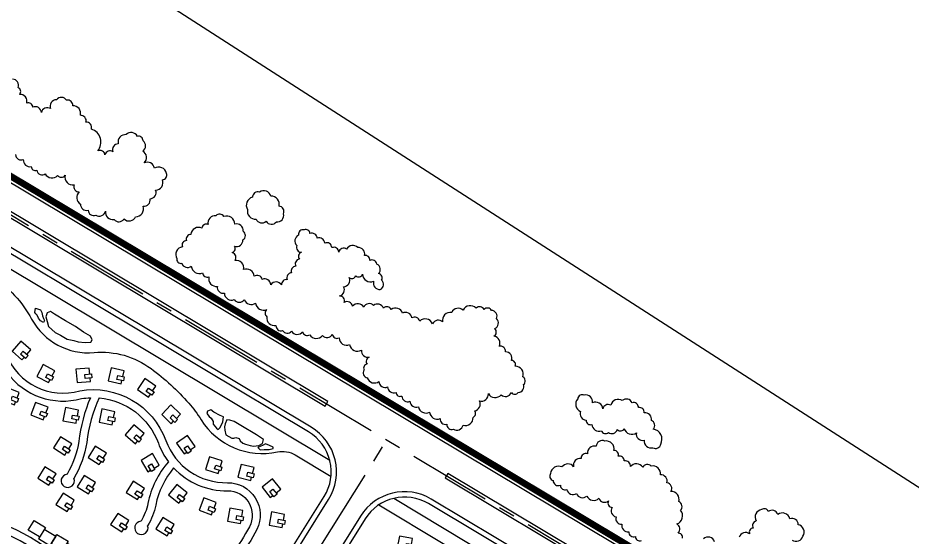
# Model space of a CAD drawing. Extents: x 30752 to 65014, y 26327 to 78956.
# Drawn here: x 33075 to 33747, y 28923 to 29313 of the extents above; entities that cross this region are included whole.
import ezdxf

# ---------------------------------------------------------------- set-up
doc = ezdxf.new("R2010")
doc.units = 0
doc.header["$MEASUREMENT"] = 0
for name, pattern in [('CENTER', [2, 1.25, -0.25, 0.25, -0.25]), ('CENTER2', [1.125, 0.75, -0.125, 0.125, -0.125]), ('CONTINOUS', [0])]:
    doc.linetypes.add(name, pattern=pattern)
doc.layers.get('0').update_dxf_attribs({"color": 12, "linetype": 'CONTINUOUS'})
for name, color, linetype in [('-规划边界', 1, 'CONTINUOUS'), ('GH-中心线', 254, 'CENTER'), ('GH-道路红线', 1, 'CONTINOUS'), ('GH_水系', 152, 'CONTINUOUS'), ('KKK', 7, 'CONTINUOUS'), ('支路', 34, 'CONTINUOUS')]:
    doc.layers.add(name, color=color, linetype=linetype)
doc.layers.add('G-SL2', color=97, linetype='CONTINUOUS', true_color=0x329a2d)

# ---------------------------------------------------------------- blocks, each defined once
blk = doc.blocks.new('x1')
blk.add_lwpolyline([(10, 5.54), (10, 10), (0, 10), (0, 0), (10, 0), (10, 2.52)])
blk.add_lwpolyline([(6.27, 5.54), (11.26, 5.54), (11.26, 2.52), (6.27, 2.52)], close=True)
blk = doc.blocks.new('x2')
for p, q in [((0, 8.37), (0, 0)), ((10, 8.37), (0, 8.37)), ((20, 1.63), (20, 8.54)), ((0, 0), (10, 0)), ((10, 1.63), (20, 1.63))]:
    blk.add_line(p, q)
blk.add_lwpolyline([(20, 8.54), (20, 10), (10, 10), (10, 0)])

msp = doc.modelspace()

# ---------------------------------------------------------------- linework, layer by layer
at = {"layer": '-规划边界', "color": 251, "linetype": 'CENTER2', "ltscale": 50, "const_width": 5, "flags": 128}
msp.add_lwpolyline([(31130.58, 27597.98), (31273.89, 27507.56), (32003.42, 27386.62), (32901.4, 26916.12), (34040.03, 28610.51, 0.008825), (33919.41, 28685.55), (33365.12, 29016.98), (32469.57, 29552.45), (32400.9, 29593.51), (32342.47, 29501.52), (31130.58, 27597.98)], format="xyb", dxfattribs=at)
at = {"layer": 'G-SL2'}
for points in [[(33073.05, 29209.92, 0.520567), (33078.97, 29206.26, 0.520567), (33084.92, 29201.03, 0.520567), (33089.03, 29198.16, 0.520567), (33095.48, 29195.45, 0.520567), (33104.76, 29194.25, 0.520567), (33110.33, 29194.45, 0.520567), (33117.09, 29187.18, 0.520567), (33120.97, 29181.94, 0.520567), (33121.97, 29172.81, 0.520567), (33127.68, 29168.27, 0.520567), (33133.36, 29164.57, 0.520567), (33140.84, 29167.55, 0.520567), (33147.19, 29161.15, 0.520567), (33154.61, 29161.63, 0.520567), (33163.38, 29163.31, 0.520567), (33168.99, 29171.2, 0.520567), (33174.23, 29176.78, 0.520567), (33178.42, 29183.2, 0.520567), (33183.5, 29191.1, 0.520567), (33186.57, 29195.87, 0.520567), (33177.47, 29199.68, 0.520567), (33169.78, 29203.69, 0.520567), (33168.74, 29212.58, 0.520567), (33168.94, 29220.37, 0.520567), (33164.68, 29223.64, 0.520567), (33156.26, 29224.96, 0.520567), (33150.37, 29218.07, 0.520567), (33146.29, 29212.06, 0.520567), (33140.34, 29209.86, 0.520567), (33134.99, 29212.68, 0.520567), (33130.16, 29229.14, 0.520567), (33126, 29234.3, 0.520567), (33121.83, 29239.47, 0.520567), (33116.13, 29246.56, 0.520567), (33111.48, 29250.79, 0.520567), (33103.91, 29251.17, 0.520567), (33099.48, 29244.5, 0.520567), (33092.52, 29241.55, 0.520567), (33086.13, 29245.63, 0.520567), (33081.51, 29248.58, 0.520567), (33076.24, 29255.22, 0.520567), (33075.02, 29260.3, 0.520567), (33070.94, 29266.63, 0.520567)], [(33574.37, 28921.73, 0.520567), (33571.04, 28925.54, 0.520567), (33570.14, 28932.44, 0.520567), (33573.01, 28942.75, 0.520567), (33571.59, 28949.23, 0.520567), (33565.73, 28956.84, 0.520567), (33562.75, 28963.45, 0.520567), (33557.82, 28969.36, 0.520567), (33550.84, 28975.97, 0.520567), (33544.51, 28975.03, 0.520567), (33535.31, 28975.54, 0.520567), (33530.64, 28979.79, 0.520567), (33526.14, 28983.38, 0.520567), (33522.92, 28987.65, 0.520567), (33516.04, 28994.78, 0.520567), (33509.52, 28990.82, 0.520567), (33503, 28985.26, 0.520567), (33498.27, 28981.71, 0.520567), (33492.56, 28975.36, 0.520567), (33483.79, 28975.28, 0.520567), (33475.24, 28970.45, 0.520567), (33477.14, 28965.18, 0.520567), (33482.63, 28961.5, 0.520567), (33487.4, 28958.36, 0.520567), (33494.67, 28955.35, 0.520567), (33502.56, 28953.43, 0.520567), (33511.57, 28951.76, 0.520567), (33518.73, 28949.74, 0.520567), (33521.55, 28944.89, 0.520567), (33524.45, 28937.71, 0.520567), (33528.85, 28932.22, 0.520567), (33534.03, 28926.6, 0.520567), (33538.97, 28923.09, 0.520567), (33543.53, 28919.99, 0.520567)], [(33656.73, 28920.4, 0.520567), (33664.96, 28923.31, 0.520567), (33661.37, 28931.93, 0.520567), (33655.18, 28936.44, 0.520567), (33645.98, 28939.63, 0.520567), (33638.89, 28941.76, 0.520567), (33633.91, 28943.25, 0.520567), (33629.74, 28934.7, 0.520567), (33627.54, 28929.41, 0.520567), (33624.89, 28924.96, 0.520567), (33617, 28922.56, 0.520567)], [(33598.54, 28919.16, 0.520567), (33590.12, 28921.33, 0.520567)]]:
    msp.add_lwpolyline(points, format="xyb", dxfattribs=at)
for points in [[(33274.54, 29165.5, 0.520567), (33271.15, 29171.21, 0.520567), (33265.08, 29178.75, 0.520567), (33256.55, 29181.86, 0.520567), (33251.21, 29177.86, 0.520567), (33247.5, 29168.68, 0.520567), (33253.91, 29161.54, 0.520567), (33261.52, 29159.89, 0.520567), (33269.16, 29159.39, 0.520567)], [(33244.04, 29145.82, 0.520567), (33244.24, 29152.45, 0.520567), (33237.98, 29157.74, 0.520567), (33229.72, 29163.38, 0.520567), (33223.78, 29164, 0.520567), (33217.88, 29157.37, 0.520567), (33213.13, 29154.8, 0.520567), (33204.97, 29150, 0.520567), (33201.58, 29145.31, 0.520567), (33198.49, 29140.69, 0.520567), (33194.32, 29131.9, 0.520567), (33197.99, 29128.31, 0.520567), (33205.23, 29126.12, 0.520567), (33213.68, 29121.2, 0.520567), (33218.51, 29118.24, 0.520567), (33224.82, 29110.91, 0.520567), (33230.08, 29105.81, 0.520567), (33237.55, 29100.99, 0.520567), (33245.05, 29100.89, 0.520567), (33253.52, 29098.47, 0.520567), (33262.06, 29093.64, 0.520567), (33262.03, 29088.18, 0.520567), (33268.82, 29081.56, 0.520567), (33273.8, 29077.77, 0.520567), (33280.51, 29077.22, 0.520567), (33288.83, 29076.87, 0.520567), (33294.25, 29074.62, 0.520567), (33303.75, 29074.02, 0.520567), (33311.19, 29075.05, 0.520567), (33316.27, 29072.23, 0.520567), (33324.24, 29067.23, 0.520567), (33333.06, 29063.07, 0.520567), (33339.01, 29057.86, 0.520567), (33337.4, 29052.6, 0.520567), (33335.04, 29048.14, 0.520567), (33337.52, 29042.24, 0.520567), (33346.22, 29039.52, 0.520567), (33352.8, 29035.37, 0.520567), (33359.14, 29031.3, 0.520567), (33363.42, 29028.55, 0.520567), (33369.56, 29024.61, 0.520567), (33375.91, 29020.53, 0.520567), (33384.37, 29016.57, 0.520567), (33392.29, 29011.65, 0.520567), (33397.18, 29007.33, 0.520567), (33402.18, 29003.69, 0.520567), (33409.53, 29006.7, 0.520567), (33417.02, 29012.48, 0.520567), (33418.07, 29017.47, 0.520567), (33421.83, 29024.86, 0.520567), (33428.49, 29030.36, 0.520567), (33438.07, 29029.52, 0.520567), (33445.77, 29031.16, 0.520567), (33451.01, 29031.3, 0.520567), (33454.97, 29037.22, 0.520567), (33454.39, 29043.05, 0.520567), (33448.74, 29051.05, 0.520567), (33445.94, 29055.28, 0.520567), (33441.42, 29061.76, 0.520567), (33436.57, 29065.98, 0.520567), (33432.72, 29073.54, 0.520567), (33433.3, 29079.21, 0.520567), (33434.69, 29086.73, 0.520567), (33430.85, 29092.9, 0.520567), (33425.33, 29093.57, 0.520567), (33419.26, 29094.59, 0.520567), (33409.46, 29093.14, 0.520567), (33400.97, 29091.37, 0.520567), (33394.04, 29084.2, 0.520567), (33386.58, 29082.93, 0.520567), (33376.89, 29084.88, 0.520567), (33370.98, 29087.27, 0.520567), (33363.93, 29090.87, 0.520567), (33355.52, 29093.57, 0.520567), (33349.61, 29094.56, 0.520567), (33342.24, 29096.63, 0.520567), (33334.89, 29095.4, 0.520567), (33326.38, 29096.05, 0.520567), (33320.22, 29098.96, 0.520567), (33316.54, 29103.78, 0.520567), (33319.58, 29110.72, 0.520567), (33323.96, 29117.55, 0.520567), (33328.79, 29118.87, 0.520567), (33333.93, 29120.06, 0.520567), (33342.24, 29114.79, 0.520567), (33347.27, 29108.66, 0.520567), (33348.27, 29115.67, 0.520567), (33345.97, 29120.59, 0.520567), (33344.7, 29127.71, 0.520567), (33339.32, 29130.42, 0.520567), (33335.5, 29134.18, 0.520567), (33330.27, 29140.07, 0.520567), (33321.99, 29138.97, 0.520567), (33316.01, 29136.75, 0.520567), (33310.86, 29140.05, 0.520567), (33305.49, 29143.5, 0.520567), (33299.88, 29147.11, 0.520567), (33294.39, 29150.63, 0.520567), (33290, 29153.45, 0.520567), (33285.8, 29149.55, 0.520567), (33284.6, 29141.61, 0.520567), (33287.96, 29136.57, 0.520567), (33286.45, 29131.49, 0.520567), (33283.74, 29126.13, 0.520567), (33280.62, 29121.17, 0.520567), (33277.3, 29115.99, 0.520567), (33273.12, 29112.07, 0.520567), (33264.97, 29112.24, 0.520567), (33258.6, 29116.23, 0.520567), (33252.47, 29118.56, 0.520567), (33244.54, 29123.58, 0.520567), (33238.12, 29130.47, 0.520567), (33236.01, 29136.34, 0.520567), (33237.73, 29141.17, 0.520567)], [(33552.43, 29003.74, 0.520567), (33551.02, 29010.23, 0.520567), (33545.67, 29015.91, 0.520567), (33541.3, 29019.85, 0.520567), (33536.5, 29023.53, 0.520567), (33529.18, 29025.12, 0.520567), (33520.45, 29021.69, 0.520567), (33514.5, 29018.84, 0.520567), (33506.76, 29023.59, 0.520567), (33500.62, 29029.25, 0.520567), (33495.68, 29026.5, 0.520567), (33497.87, 29016.96, 0.520567), (33501.9, 29010.44, 0.520567), (33506.3, 29007.21, 0.520567), (33513.45, 29002.54, 0.520567), (33518.75, 29001.18, 0.520567), (33525.42, 29003.32, 0.520567), (33530.63, 29004.13, 0.520567), (33539.72, 29000.86, 0.520567), (33545.51, 28995.34, 0.520567), (33552.11, 28989.73, 0.520567), (33558.08, 28992.5, 0.520567)]]:
    msp.add_lwpolyline(points, format="xyb", close=True, dxfattribs=at)
at = {"layer": 'GH-中心线', "ltscale": 50}
msp.add_line((32085.11, 29753.2), (33906.58, 28664.1), dxfattribs=at)
msp.add_lwpolyline([(33075.72, 28533.1), (33001.27, 27719.59), (33075.72, 28533.1, -0.117455), (33090.52, 28577.02), (33352.29, 28995.52)], format="xyb", dxfattribs=at)
at = {"layer": 'GH-道路红线'}
for p, q in [((33293.36, 29001.63), (32809.47, 29290.96)), ((33295.41, 29005.06), (32811.52, 29294.39)), ((33189.59, 28768.4), (33305.07, 28953.03)), ((33192.98, 28766.28), (33308.46, 28950.91))]:
    msp.add_line(p, q, dxfattribs=at)
for points in [[(32537.1, 29740.79), (32459.41, 29618.48, 0.42215), (32477.28, 29543.18), (33363.07, 29013.54), (33917.35, 28682.12, -0.023598), (34233.39, 28472.31, -0.023598)], [(32540.47, 29738.62), (32462.79, 29616.34, 0.42215), (32479.33, 29546.61), (33365.12, 29016.98), (33919.41, 28685.55, -0.023598), (34235.75, 28475.53)]]:
    msp.add_lwpolyline(points, format="xyb", dxfattribs=at)
msp.add_lwpolyline([(33008.83, 29198.55), (33305.77, 29021), (33307.82, 29024.44), (33010.88, 29201.99), (33008.83, 29198.55)], dxfattribs=at)
msp.add_lwpolyline([(33398.13, 28970.44), (33396.08, 28967.01), (33735.01, 28764.35), (33737.06, 28767.78)], close=True, dxfattribs=at)
for points in [[(33314.15, 28671.07, -0.232542), (33337.42, 28627.48), (33322.94, 28432.37, 0.409651), (33344.68, 28406.66), (33499.23, 28392.51, 0.28299), (33573.4, 28429.29), (33738.74, 28693.63, 0.420099), (33725.69, 28747.78), (33385.55, 28951.16, 0.408352), (33332.47, 28938.37), (33217.64, 28754.79, 0.427222), (33226.18, 28721.18)], [(33316.31, 28674.44, -0.23445), (33341.43, 28627.39), (33326.92, 28432.07, 0.409695), (33345.04, 28410.64), (33499.59, 28396.5, 0.28299), (33570.01, 28431.41), (33735.35, 28695.75, 0.420099), (33723.64, 28744.35), (33383.5, 28947.73, 0.408352), (33335.86, 28936.25), (33221.04, 28752.67, 0.427307), (33228.15, 28724.66)]]:
    msp.add_lwpolyline(points, format="xyb", close=True, dxfattribs=at)
for radius in [39, 35]:
    msp.add_arc((33275.4, 28971.59), radius, 327.9747, 59.12366, dxfattribs=at)
at = {"layer": 'GH_水系'}
for p, q in [((32783.31, 29294.95), (33309.25, 28980.47)), ((33283.33, 28984.32), (33310.24, 28968.23)), ((33357.34, 28951.72), (33739.53, 28723.2)), ((33357.34, 28951.72), (33739.53, 28723.2))]:
    msp.add_line(p, q, dxfattribs=at)
for points in [[(33028.16, 29137.34, -0.032582), (33036.03, 29132.27, 0.013084), (33055.76, 29118.44, -0.122167), (33085.22, 29086.36, 0.29863), (33132.2, 29061.25, -0.184211), (33175.01, 29049.19, -0.052134), (33203.3, 29023.19, -0.039913), (33212.59, 29010.8, 0.313404), (33269.93, 28986.58, -0.189564), (33283.33, 28984.32)], [(33346.09, 28946.79), (33394.49, 28917.86, -0.090194), (33421.73, 28893.09, -0.024146), (33433.06, 28876.7, 0.272284), (33453.31, 28866.09, -0.158731), (33503.37, 28852.47, 0.013698), (33522.04, 28840.94, -0.137099), (33555.15, 28806.97, 0.192029), (33584.89, 28782.36, 0.192029)]]:
    msp.add_lwpolyline(points, format="xyb", dxfattribs=at)
for points in [[(33088.24, 29094.52), (33091.86, 29093.46), (33092.83, 29091.26), (33093.47, 29088.83), (33094.24, 29086.75), (33094.79, 29085.4), (33094.08, 29083.87), (33091.76, 29085.17), (33090.26, 29087.04), (33089.29, 29089.38), (33088.29, 29090.29), (33087.66, 29091.4)], [(33129.34, 29073.67), (33124.31, 29076.49), (33118.1, 29080.77), (33110.63, 29084.95), (33102.36, 29090.18), (33099.4, 29092.04), (33096.85, 29091.07), (33095.92, 29087.99), (33096.78, 29084.51), (33097.93, 29080.86), (33102.8, 29076.33), (33106.85, 29074.26), (33112.03, 29071.36), (33116.83, 29070.28), (33120.3, 29069.33), (33125.35, 29068.7), (33125.35, 29068.7), (33129.75, 29069.04), (33129.75, 29069.04), (33130.77, 29070.87)], [(33229.4, 29012.96), (33226.86, 29013.98), (33222.05, 29016.45), (33219.87, 29018.22), (33219.87, 29018.22), (33217.39, 29017.23), (33216.79, 29015.53), (33218.58, 29013.15), (33220.07, 29011.83), (33221.68, 29009.56), (33221.75, 29007.55), (33224.12, 29004.55), (33225.4, 29003.48), (33226.59, 29004.57), (33228.23, 29007.32), (33228.95, 29009.19)], [(33259.6, 28995.88), (33254.12, 28999.4), (33242.5, 29006.38), (33237.54, 29009.56), (33234.06, 29010.45), (33232.05, 29010.76), (33230.64, 29007.61), (33230.13, 29005.48), (33230.4, 29002.85), (33231.15, 28999.42), (33235.58, 28996.94), (33237.07, 28996.97), (33238.64, 28997.31), (33241.32, 28996.69), (33241.98, 28995.04), (33243.96, 28993.15), (33246.07, 28992.42), (33249.58, 28991.38), (33252.03, 28990.79), (33255.95, 28991.35), (33258.73, 28993)], [(33264.05, 28991.53), (33261.03, 28992.57), (33259.17, 28991.65), (33256.9, 28990.57), (33255.11, 28989.85), (33256.93, 28988.26), (33259.97, 28988.48), (33263.86, 28988.51), (33266.71, 28989.1), (33266.68, 28990.27)]]:
    msp.add_lwpolyline(points, close=True, dxfattribs=at)
at = {"layer": 'KKK'}
msp.add_lwpolyline([(32211.56, 29949.98), (34314.75, 28598.46), (32855.1, 26327.02), (30751.92, 27678.54)], close=True, dxfattribs=at)
at = {"layer": '支路'}
for points in [[(33045.87, 29088.61, -0.092124), (33066.11, 29059.58, 0.381865), (33121.33, 29032.49, -0.363336), (33186.11, 28995.14, 0.320333), (33232.43, 28963.45, -0.559713), (33254.55, 28928.35)], [(33066.84, 29046.06, 0.310652), (33122.64, 29026.63, -0.032705), (33129.43, 29027.33, -0.032705)], [(33129.43, 29027.33, 0.072119), (33120.71, 28994.57, -0.090187), (33111.91, 28969.88, -0.090187)], [(33135.92, 29027.18, 0.077815), (33126.65, 28993.75, -0.09116), (33117.03, 28966.74, -0.09116)], [(33135.92, 29027.18, -0.291232), (33180.47, 28993.08, 0.073057), (33187.99, 28979.21, 0.073057)], [(33187.99, 28979.21, 0.128887), (33172.63, 28947.86, -0.086243), (33167.42, 28934.49, -0.086243)], [(33191.91, 28974.55, 0.124964), (33178.51, 28946.67, -0.087747), (33172.41, 28931.14, -0.087747)], [(33191.91, 28974.55, 0.212144), (33232.55, 28957.45, -0.570895), (33248.86, 28930.43)], [(33196.4, 28857.85, -0.02534), (33089.2, 28919.25, 0.157242), (33002.05, 28942.33)], [(33193.82, 28852.43, -0.025371), (33085.96, 28914.2, 0.15562), (33003.26, 28936.38)], [(33248.86, 28930.43, -0.071265), (33220.79, 28892.02, 0.076891), (33196.4, 28857.85, 0.076891)], [(33254.55, 28928.35, -0.072475), (33225.09, 28887.83, 0.034413), (33213.39, 28874.08, 0.034413)]]:
    msp.add_lwpolyline(points, format="xyb", dxfattribs=at)
for centre, start, end in [((33112.38, 28964.9), 95.4083, 21.63893), ((33167.68, 28929.49), 93.04336, 19.21811)]:
    msp.add_arc(centre, 5, start, end, dxfattribs=at)

# ---------------------------------------------------------------- block references
for p, rotation in [((33070.5, 29062.36), 318.3190172649078), ((33089.09, 29043.33), 332.0691413277956), ((33119.4, 29038.74), 4.867153380750735), ((33142.68, 29039.97), 347.2231323901747), ((33164.76, 29033.36), 326.0380388154179), ((33062.93, 29025.56), 338.7389265914309), ((33084.59, 29014.43), 338.7389265914309), ((33108.76, 29010.04), 349.098769425388), ((33135.93, 29009.06), 347.9245190883678), ((33182.98, 29014.72), 316.0387809610829), ((33155.61, 28999.32), 319.1576831155267), ((33101.71, 28989.55), 327.8794487633065), ((33194.15, 28993.26), 304.5688932019287), ((33127.62, 28982.43), 327.8794487633065), ((33167.44, 28980.26), 300.1415668338747), ((33215.85, 28973.48), 341.5101462904408), ((33089.78, 28966.94), 327.8794487633065), ((33240.26, 28967.54), 345.8192653908391), ((33119.45, 28960.41), 327.8794487633065), ((33156.25, 28956.04), 327.8794487633065), ((33188.08, 28954.32), 320.8612525019108), ((33258.38, 28960.17), 308.3248518028599), ((33103.49, 28947.08), 327.8794487633065), ((33211.03, 28942.85), 338.7389265914309), ((33232.35, 28934.59), 349.098769425388), ((33263.63, 28931.62), 349.6310665061657), ((33144.61, 28931.97), 327.8794487633065), ((33178.63, 28928.86), 327.8794487633065), ((33359.8, 28913.52), 349.5166511128004)]:
    msp.add_blockref('x1', p, dxfattribs=dict(rotation=rotation))
at = {"xscale": -1, "rotation": 328.6365605606937}
for p in [(33098.93, 28916.12), (33116.01, 28905.71)]:
    msp.add_blockref('x2', p, dxfattribs=at)

doc.saveas('drawing.dxf')
